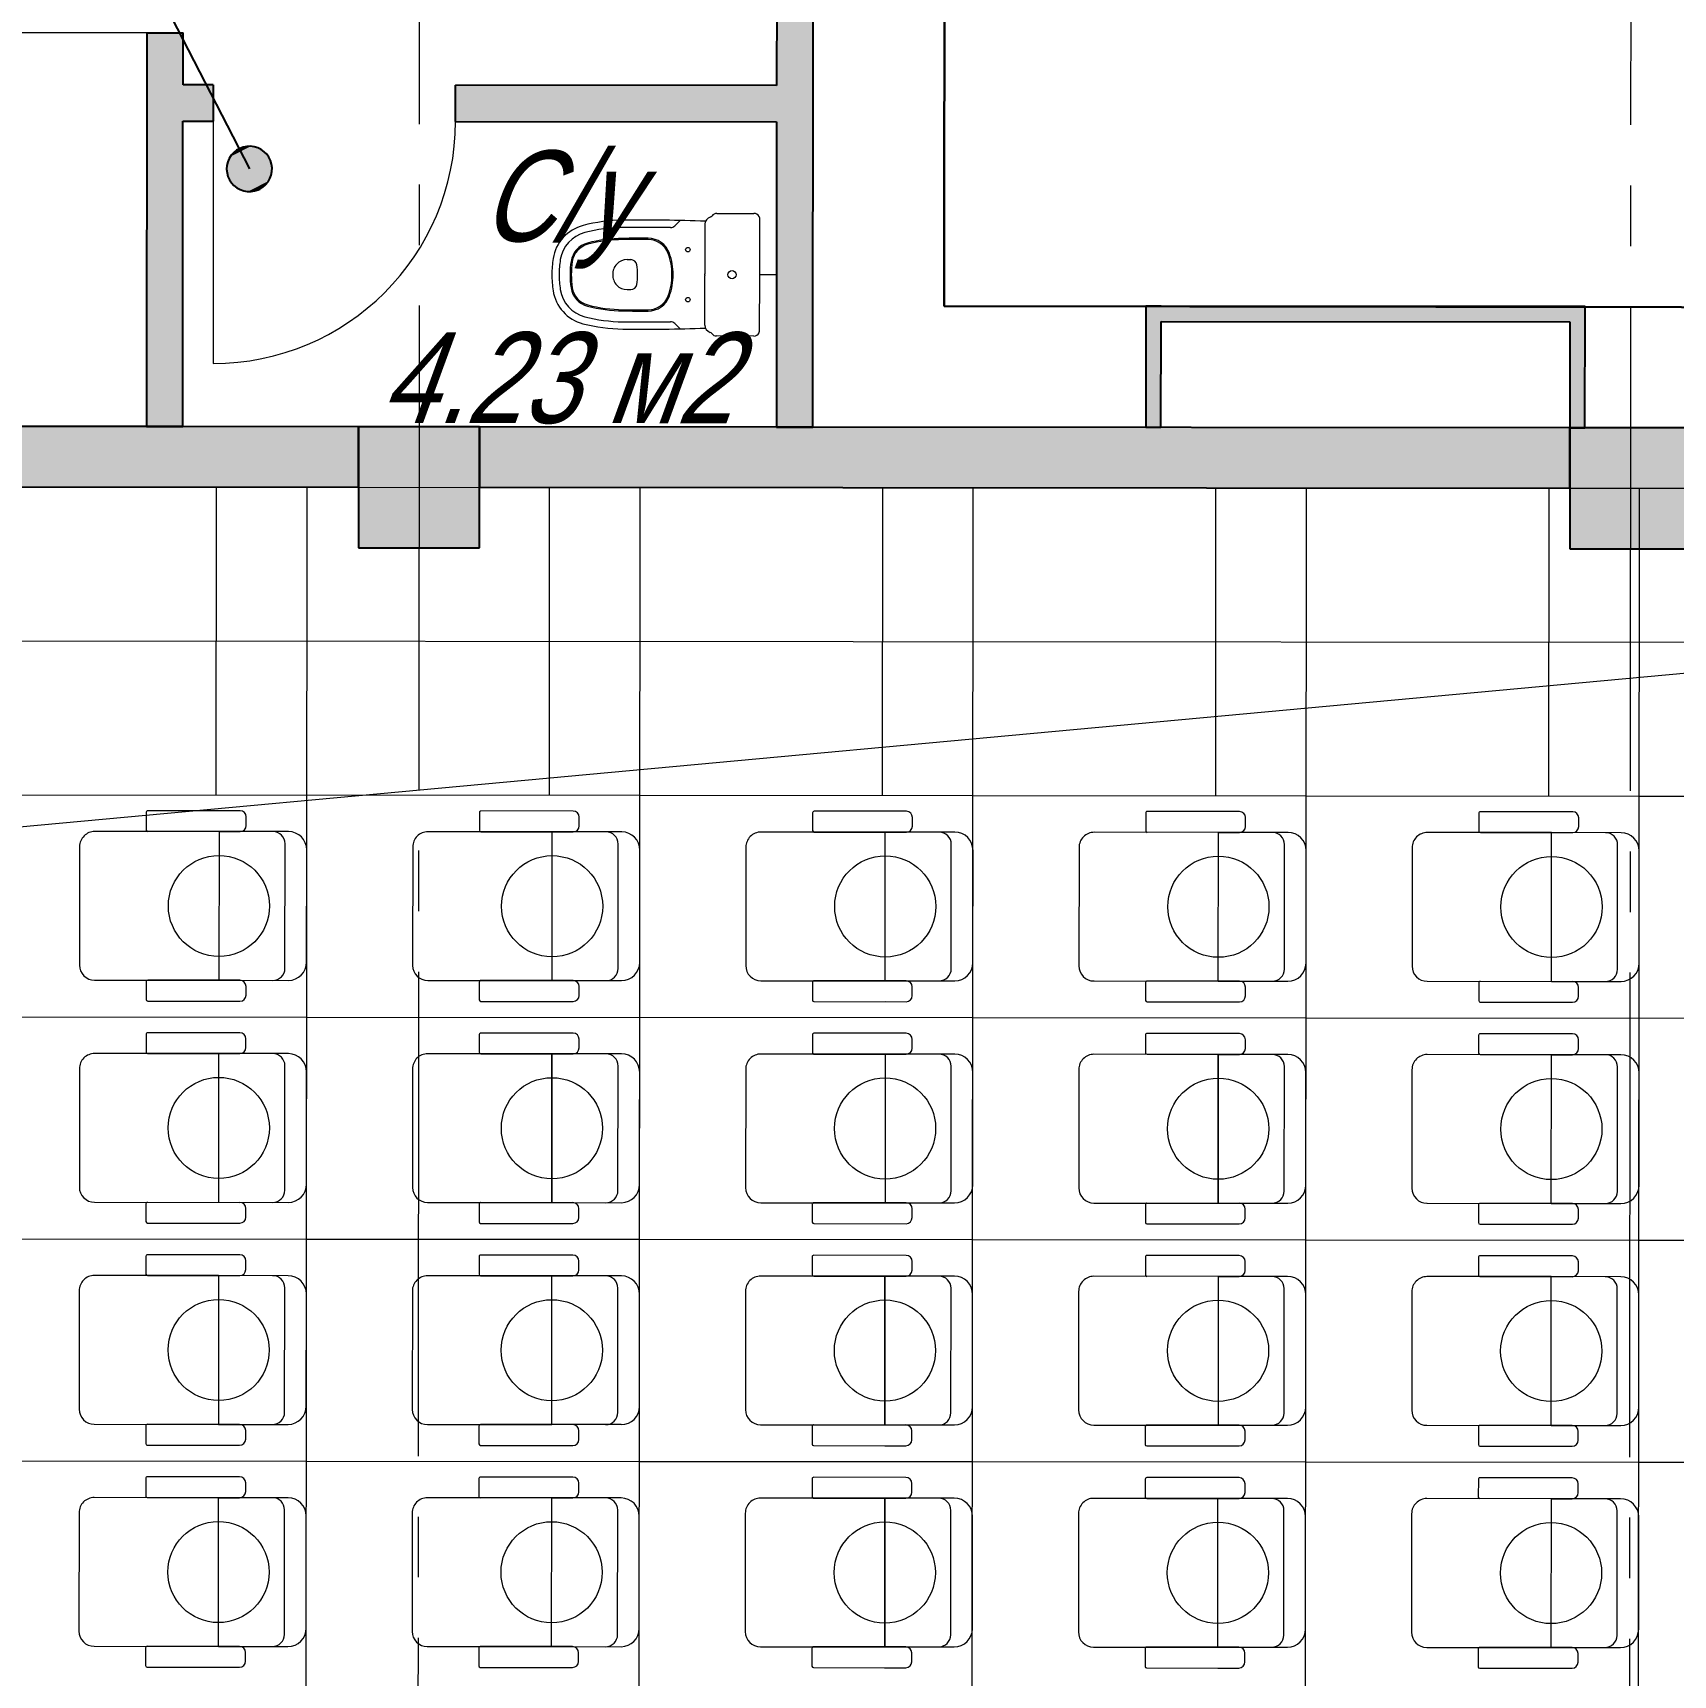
# Model space of a CAD drawing. Header units: millimetres. Extents: x 1949 to 134543, y 1145 to 48705.
# Drawn here: x 112588 to 115296, y 26503 to 29215 of the extents above; entities that cross this region are included whole.
import ezdxf

# ---------------------------------------------------------------- set-up
doc = ezdxf.new("R2010")
doc.units = ezdxf.units.MM
doc.linetypes.add('LTYPE_5', pattern=[1100, 800, -100, 100, -100])
for name, color, linetype, lineweight, true_color in [('STANDARD', 18, 'Continuous', 25, 0x000000), ('Горизонтали--LBL', 52, 'Continuous', 5, 0xb3b300), ('Общий01', 18, 'Continuous', 13, 0x000000), ('Общий03', 18, 'Continuous', 25, 0x000000), ('Стена', 18, 'Continuous', 50, 0x000000)]:
    doc.layers.add(name, color=color, linetype=linetype, lineweight=lineweight, true_color=true_color)
doc.layers.add('АГПТ', color=7, linetype='Continuous')
doc.layers.add('Горизонтали--MAJ', color=56, linetype='Continuous', lineweight=5)
doc.styles.add('ARIALUNICODEMS', font='ARIALUNI.ttf')

msp = doc.modelspace()

# ---------------------------------------------------------------- hatches: boundary and pattern name
at = {"layer": 'STANDARD', "linetype": 'Continuous', "lineweight": 25}
for points in [[(112947.5, 29027.8), (112914.2, 29010.6), (112908.3, 28992.5)], [(112947.5, 29027.8), (112908.3, 28992.5), (112965.7, 29021.9)], [(112965.7, 29021.9), (112908.3, 28992.5), (112912.2, 28973.4)], [(112965.7, 29021.9), (112912.2, 28973.4), (112978.9, 29007.7)], [(112914.2, 29010.6), (112947.5, 29027.8), (112928.5, 29023.9)], [(112978.9, 29007.7), (112912.2, 28973.4), (112925.5, 28959.1)], [(112978.9, 29007.7), (112925.5, 28959.1), (112982.9, 28988.6)], [(112982.9, 28988.6), (112925.5, 28959.1), (112943.7, 28953.3)], [(112982.9, 28988.6), (112943.7, 28953.3), (112977, 28970.4)], [(112977, 28970.4), (112943.7, 28953.3), (112962.7, 28957.2)]]:
    msp.add_hatch(color=252, dxfattribs=at).paths.add_polyline_path(points)
at = {"layer": 'Общий01', "linetype": 'Continuous', "lineweight": 5}
for points in [[(113125.5, 28364.8), (113325.5, 28364.7), (113325.6, 28564.7), (113125.6, 28564.8)], [(115125.5, 28363.2), (115325.5, 28363.1), (115325.6, 28563.1), (115125.6, 28563.2)]]:
    msp.add_hatch(color=252, dxfattribs=at).paths.add_polyline_path(points)
at = {"layer": 'Стена', "linetype": 'Continuous', "lineweight": 5}
h = msp.add_hatch(color=252, dxfattribs=at)
h.paths.add_polyline_path([(113878.9, 32764.2), (113880.7, 35004.2), (113820.7, 35004.3), (113818.9, 32764.3)])
h.paths.add_polyline_path([(113877.2, 30564.2), (113817.2, 30564.3), (113815.6, 28564.3), (113875.6, 28564.2)])
h.paths.add_polyline_path([(113818.6, 32364.3), (113817.6, 31064.3), (113877.6, 31064.2), (113878.6, 32364.2)])
h = msp.add_hatch(color=252, dxfattribs=at)
h.paths.add_polyline_path([(112775.6, 28565.1), (112835.6, 28565), (112836.1, 29215), (112776.1, 29215.1)])
h.paths.add_polyline_path([(112837, 30365), (112777, 30365.1), (112776.4, 29615.1), (112836.4, 29615)])
h = msp.add_hatch(color=252, dxfattribs=at)
h.paths.add_polyline_path([(113286, 29068.9), (113816, 29068.4), (113816.1, 29128.4), (113286.1, 29128.9)])
h.paths.add_polyline_path([(112886, 29069.2), (112886.1, 29129.2), (112836.1, 29129.2), (112836, 29069.2)])
for points in [[(114425.8, 28763.8), (114425.6, 28563.8), (114450.6, 28563.8), (114450.8, 28763.8)], [(115150.8, 28763.2), (114450.8, 28763.8), (114450.8, 28738.8), (115150.8, 28738.2)], [(115150.6, 28563.2), (115150.8, 28738.2), (115125.8, 28738.2), (115125.6, 28563.2)], [(109325.5, 28467.8), (113125.5, 28464.8), (113125.6, 28564.8), (109325.6, 28567.8)], [(113325.6, 28564.7), (113325.5, 28464.7), (115125.5, 28463.2), (115125.6, 28563.2)]]:
    msp.add_hatch(color=252, dxfattribs=at).paths.add_polyline_path(points)

# ---------------------------------------------------------------- linework, layer by layer
at = {"layer": 'STANDARD', "color": 252, "linetype": 'Continuous', "lineweight": 25}
for p, q in [((112472.7, 29910.4), (112945.6, 28990.5)), ((112924.4, 29021.5), (112919.7, 29017.6)), ((112929.7, 29024.5), (112924.4, 29021.5)), ((112928.5, 29023.9), (112928.5, 29023.9)), ((112935.5, 29026.6), (112929.7, 29024.5)), ((112941.5, 29027.8), (112935.5, 29026.6)), ((112947.6, 29028), (112941.5, 29027.8)), ((112953.7, 29027.1), (112947.6, 29028)), ((112959.5, 29025.3), (112953.7, 29027.1)), ((112965, 29022.6), (112959.5, 29025.3)), ((112969.9, 29019), (112965, 29022.6)), ((112908.5, 28996.3), (112908.1, 28990.2)), ((112910, 29002.2), (112908.5, 28996.3)), ((112912.3, 29007.9), (112910, 29002.2)), ((112915.6, 29013), (112912.3, 29007.9)), ((112919.7, 29017.6), (112915.6, 29013)), ((112974.3, 29014.7), (112969.9, 29019)), ((112977.8, 29009.7), (112974.3, 29014.7)), ((112980.5, 29004.2), (112977.8, 29009.7)), ((112978.9, 29007.7), (112978.9, 29007.7)), ((112982.3, 28998.4), (112980.5, 29004.2)), ((112983.1, 28992.3), (112982.3, 28998.4)), ((112908.1, 28990.2), (112908.7, 28984.1)), ((112908.7, 28984.1), (112910.2, 28978.2)), ((112910.2, 28978.2), (112912.7, 28972.6)), ((112912.2, 28973.4), (112912.2, 28973.4)), ((112912.7, 28972.6), (112916, 28967.4)), ((112916, 28967.4), (112920.2, 28962.9)), ((112972.5, 28964.4), (112976.4, 28969.2)), ((112976.4, 28969.2), (112979.5, 28974.5)), ((112979.5, 28974.5), (112981.6, 28980.2)), ((112981.6, 28980.2), (112982.8, 28986.2)), ((112982.8, 28986.2), (112983.1, 28992.3)), ((112920.2, 28962.9), (112925, 28959.2)), ((112925, 28959.2), (112930.4, 28956.3)), ((112930.4, 28956.3), (112936.2, 28954.2)), ((112936.2, 28954.2), (112942.2, 28953.2)), ((112942.2, 28953.2), (112948.3, 28953.1)), ((112948.3, 28953.1), (112954.3, 28954.1)), ((112954.3, 28954.1), (112960.2, 28956)), ((112960.2, 28956), (112962.7, 28957.2)), ((112962.7, 28957.2), (112967.9, 28960.4)), ((112962.7, 28957.2), (112962.7, 28957.2)), ((112967.9, 28960.4), (112972.5, 28964.4))]:
    msp.add_line(p, q, dxfattribs=at)
at = {"layer": 'STANDARD', "color": 252, "linetype": 'Continuous', "lineweight": 5}
msp.add_line((110329.2, 27697.7), (118325.5, 28435.7), dxfattribs=at)
for centre in [(112895.4, 27773.3), (113445.4, 27772.9), (113995.4, 27772.5), (114545.4, 27772), (115095.4, 27771.6), (112895.1, 27406.7), (113445.1, 27406.2), (113995.1, 27405.8), (114545.1, 27405.4), (115095.1, 27404.9), (112894.9, 27040), (113444.9, 27039.6), (113994.9, 27039.1), (114544.9, 27038.7), (115094.9, 27038.3), (112894.6, 26673.3), (113444.6, 26672.9), (113994.6, 26672.5), (114544.6, 26672), (115094.6, 26671.6)]:
    msp.add_circle(centre, 83.5, dxfattribs=at)
at = {"layer": 'АГПТ', "color": 6, "lineweight": 30}
msp.add_lwpolyline([(119704.6, 22916.4), (119704.5, 22803.7), (121392.5, 22802.4), (121397.2, 28753.7), (114092.7, 28764.1), (114100.2, 38234.9), (112634.3, 38234.9), (112634.5, 38465.2)], dxfattribs=at)
at = {"layer": 'Горизонтали--LBL', "color": 252, "linetype": 'Continuous', "lineweight": 5}
for p, q in [((112775.4, 27928.1), (112775.4, 27898.7)), ((112930.3, 27930.5), (112777.9, 27930.6)), ((112940.3, 27906.1), (112940.3, 27920.5)), ((113325.4, 27927.7), (113325.4, 27898.3)), ((113480.3, 27930.1), (113327.9, 27930.2)), ((113490.3, 27905.7), (113490.3, 27920)), ((113875.4, 27927.2), (113875.4, 27897.9)), ((114030.3, 27929.6), (113877.9, 27929.7)), ((114040.3, 27905.2), (114040.3, 27919.6)), ((114425.4, 27926.8), (114425.4, 27897.4)), ((114580.3, 27929.2), (114427.9, 27929.3)), ((114590.3, 27904.8), (114590.3, 27919.2)), ((114975.4, 27926.4), (114975.4, 27897)), ((115130.3, 27928.8), (114977.9, 27928.9)), ((115140.3, 27904.4), (115140.3, 27918.7)), ((112930.3, 27896.1), (112690.3, 27896.3)), ((112895.5, 27896.1), (112895.3, 27650.5)), ((112895.5, 27896.1), (112930.3, 27896.1)), ((113010.3, 27896.1), (112895.5, 27896.1)), ((113445.5, 27895.7), (113240.3, 27895.9)), ((113327.9, 27895.8), (113480.3, 27895.7)), ((113445.3, 27650.1), (113445.5, 27895.7)), ((113445.5, 27895.7), (113480.3, 27895.7)), ((113560.3, 27895.6), (113445.5, 27895.7)), ((113995.5, 27895.3), (113790.3, 27895.4)), ((113877.9, 27895.4), (114030.3, 27895.2)), ((113995.3, 27649.7), (113995.5, 27895.3)), ((113995.5, 27895.3), (114030.3, 27895.2)), ((114110.3, 27895.2), (113995.5, 27895.3)), ((114580.3, 27894.8), (114340.3, 27895)), ((114545.3, 27649.2), (114545.5, 27894.8)), ((114545.5, 27894.8), (114580.3, 27894.8)), ((114660.3, 27894.8), (114545.5, 27894.8)), ((115095.5, 27894.4), (114890.3, 27894.6)), ((114977.9, 27894.5), (115130.3, 27894.4)), ((115095.3, 27648.8), (115095.5, 27894.4)), ((115095.5, 27894.4), (115130.3, 27894.4)), ((115210.3, 27894.3), (115095.5, 27894.4)), ((112665.3, 27871.3), (112665.1, 27675.7)), ((113004.4, 27670.4), (113004.5, 27876.1)), ((113040.1, 27680.4), (113040.3, 27866)), ((113215.3, 27870.9), (113215.1, 27675.3)), ((113554.4, 27670), (113554.5, 27875.6)), ((113590.1, 27680), (113590.3, 27865.6)), ((113765.3, 27870.5), (113765.1, 27674.8)), ((114104.4, 27669.6), (114104.5, 27875.2)), ((114140.1, 27679.5), (114140.3, 27865.2)), ((114315.3, 27870), (114315.1, 27674.4)), ((114654.4, 27669.1), (114654.5, 27874.8)), ((114690.1, 27679.1), (114690.3, 27864.7)), ((114865.3, 27869.6), (114865.1, 27674)), ((115204.4, 27668.7), (115204.5, 27874.3)), ((115240.1, 27678.7), (115240.3, 27864.3)), ((112690.1, 27650.7), (112895.3, 27650.5)), ((112775.2, 27648.1), (112775.2, 27618.7)), ((112930.1, 27650.5), (112777.7, 27650.6)), ((112895.3, 27650.5), (113010.1, 27650.4)), ((112940.1, 27626.1), (112940.1, 27640.5)), ((113240.1, 27650.2), (113445.3, 27650.1)), ((113325.2, 27647.7), (113325.2, 27618.3)), ((113480.1, 27650.1), (113327.7, 27650.2)), ((113445.3, 27650.1), (113560.1, 27650)), ((113490.1, 27625.7), (113490.1, 27640)), ((113790.1, 27649.8), (113995.3, 27649.7)), ((113875.2, 27647.2), (113875.2, 27617.9)), ((114030.1, 27649.6), (113877.7, 27649.7)), ((113995.3, 27649.7), (114110.1, 27649.6)), ((114040.1, 27625.2), (114040.1, 27639.6)), ((114340.1, 27649.4), (114545.3, 27649.2)), ((114425.2, 27646.8), (114425.2, 27617.4)), ((114580.1, 27649.2), (114427.7, 27649.3)), ((114545.3, 27649.2), (114660.1, 27649.1)), ((114590.1, 27624.8), (114590.1, 27639.2)), ((114890.1, 27648.9), (115130.1, 27648.8)), ((114975.2, 27646.4), (114975.2, 27617)), ((115095.3, 27648.8), (115210.1, 27648.7)), ((115140.1, 27624.4), (115140.1, 27638.7)), ((112777.7, 27616.2), (112930.1, 27616.1)), ((112777.7, 27616.2), (112930.1, 27616.1)), ((112895.3, 27616.1), (112930.1, 27616.1)), ((113327.7, 27615.8), (113480.1, 27615.7)), ((113327.7, 27615.8), (113480.1, 27615.7)), ((113445.3, 27615.7), (113480.1, 27615.7)), ((113877.7, 27615.4), (114030.1, 27615.2)), ((113877.7, 27615.4), (114030.1, 27615.2)), ((113995.3, 27615.3), (114030.1, 27615.2)), ((114427.7, 27614.9), (114580.1, 27614.8)), ((114427.7, 27614.9), (114580.1, 27614.8)), ((114545.3, 27614.8), (114580.1, 27614.8)), ((114977.7, 27614.5), (115130.1, 27614.4)), ((114977.7, 27614.5), (115130.1, 27614.4)), ((115095.3, 27614.4), (115130.1, 27614.4)), ((112775.1, 27561.4), (112775.1, 27532.1)), ((112930.1, 27563.8), (112777.6, 27563.9)), ((113325.1, 27561), (113325.1, 27531.6)), ((113480.1, 27563.4), (113327.6, 27563.5)), ((113875.1, 27560.6), (113875.1, 27531.2)), ((114030.1, 27563), (113877.6, 27563.1)), ((114425.1, 27560.1), (114425.1, 27530.8)), ((114580.1, 27562.5), (114427.6, 27562.6)), ((114975.1, 27559.7), (114975.1, 27530.3)), ((115130.1, 27562.1), (114977.6, 27562.2)), ((112895.2, 27529.5), (112690, 27529.6)), ((112777.6, 27529.6), (112930, 27529.5)), ((112895, 27283.9), (112895.2, 27529.5)), ((112895.2, 27529.5), (112930, 27529.5)), ((113010, 27529.4), (112895.2, 27529.5)), ((112940, 27539.4), (112940, 27553.8)), ((113490, 27539), (113490, 27553.4)), ((114040, 27538.6), (114040, 27552.9)), ((114590, 27538.1), (114590, 27552.5)), ((115140, 27537.7), (115140, 27552.1)), ((112665, 27504.7), (112664.9, 27309)), ((113004.1, 27303.8), (113004.3, 27509.4)), ((113215, 27504.2), (113214.9, 27308.6)), ((113445.2, 27529), (113240, 27529.2)), ((113327.6, 27529.1), (113480, 27529)), ((113445, 27283.4), (113445.2, 27529)), ((113445.2, 27529), (113445, 27283.4)), ((113445.2, 27529), (113480, 27529)), ((113560, 27529), (113445.2, 27529)), ((113554.1, 27303.3), (113554.3, 27509)), ((113765, 27503.8), (113764.9, 27308.2)), ((113995.2, 27528.6), (113790, 27528.8)), ((113877.6, 27528.7), (114030, 27528.6)), ((113995.2, 27528.6), (113995, 27283)), ((113995.2, 27528.6), (114030, 27528.6)), ((114110, 27528.5), (113995.2, 27528.6)), ((114104.1, 27302.9), (114104.3, 27508.5)), ((114315, 27503.4), (114314.9, 27307.7)), ((114545.2, 27528.2), (114340, 27528.3)), ((114427.6, 27528.3), (114580, 27528.1)), ((114545, 27282.5), (114545.2, 27528.2)), ((114545.2, 27528.2), (114545, 27282.5)), ((114545.2, 27528.2), (114580, 27528.1)), ((114660, 27528.1), (114545.2, 27528.2)), ((114654.1, 27302.5), (114654.3, 27508.1)), ((114865, 27502.9), (114864.9, 27307.3)), ((115095.2, 27527.7), (114890, 27527.9)), ((114977.6, 27527.8), (115130, 27527.7)), ((115095, 27282.1), (115095.2, 27527.7)), ((115095.2, 27527.7), (115130, 27527.7)), ((115210, 27527.6), (115095.2, 27527.7)), ((115204.1, 27302), (115204.3, 27507.7)), ((113039.9, 27313.7), (113040, 27499.4)), ((113589.9, 27313.3), (113590, 27498.9)), ((114139.9, 27312.9), (114140, 27498.5)), ((114689.9, 27312.4), (114690, 27498.1)), ((115239.9, 27312), (115240, 27497.6)), ((112689.8, 27284), (112929.8, 27283.8)), ((112774.9, 27281.4), (112774.9, 27252.1)), ((112895, 27283.9), (113009.8, 27283.8)), ((112939.8, 27259.4), (112939.8, 27273.8)), ((113239.8, 27283.6), (113479.8, 27283.4)), ((113324.9, 27281), (113324.9, 27251.6)), ((113445, 27283.4), (113559.8, 27283.3)), ((113489.8, 27259), (113489.8, 27273.4)), ((113789.8, 27283.1), (113995, 27283)), ((113874.9, 27280.6), (113874.9, 27251.2)), ((114029.8, 27283), (113877.4, 27283.1)), ((113995, 27283), (114109.8, 27282.9)), ((114039.8, 27258.6), (114039.8, 27272.9)), ((114339.8, 27282.7), (114579.8, 27282.5)), ((114424.9, 27280.1), (114424.9, 27250.8)), ((114545, 27282.5), (114659.8, 27282.5)), ((114589.8, 27258.1), (114589.8, 27272.5)), ((114889.8, 27282.3), (115095, 27282.1)), ((114974.9, 27279.7), (114974.9, 27250.3)), ((115129.8, 27282.1), (114977.4, 27282.2)), ((115095, 27282.1), (115209.8, 27282)), ((115139.8, 27257.7), (115139.8, 27272.1)), ((112777.4, 27249.6), (112929.8, 27249.5)), ((112777.4, 27249.6), (112929.8, 27249.5)), ((112895, 27249.5), (112929.8, 27249.5)), ((113327.4, 27249.1), (113479.8, 27249)), ((113327.4, 27249.1), (113479.8, 27249)), ((113445, 27249), (113479.8, 27249)), ((113877.4, 27248.7), (114029.8, 27248.6)), ((113877.4, 27248.7), (114029.8, 27248.6)), ((114427.4, 27248.3), (114579.8, 27248.1)), ((114427.4, 27248.3), (114579.8, 27248.1)), ((114545, 27248.2), (114579.8, 27248.1)), ((114977.4, 27247.8), (115129.8, 27247.7)), ((114977.4, 27247.8), (115129.8, 27247.7)), ((115095, 27247.7), (115129.8, 27247.7)), ((112774.8, 27194.8), (112774.8, 27165.4)), ((112929.8, 27197.2), (112777.4, 27197.3)), ((112939.7, 27172.8), (112939.8, 27187.2)), ((113324.8, 27194.3), (113324.8, 27165)), ((113479.8, 27196.7), (113327.4, 27196.8)), ((113489.7, 27172.3), (113489.8, 27186.7)), ((113874.8, 27193.9), (113874.8, 27164.5)), ((114029.8, 27196.3), (113877.3, 27196.4)), ((114039.7, 27171.9), (114039.8, 27186.3)), ((114424.8, 27193.5), (114424.8, 27164.1)), ((114579.8, 27195.9), (114427.3, 27196)), ((114589.7, 27171.5), (114589.8, 27185.8)), ((114974.8, 27193), (114974.8, 27163.7)), ((115129.8, 27195.4), (114977.3, 27195.5)), ((115139.7, 27171), (115139.8, 27185.4)), ((112894.9, 27162.8), (112689.7, 27163)), ((112777.3, 27162.9), (112929.7, 27162.8)), ((112894.9, 27162.8), (112894.8, 26917.2)), ((112894.9, 27162.8), (112929.7, 27162.8)), ((113009.7, 27162.7), (112894.9, 27162.8)), ((113444.9, 27162.4), (113239.7, 27162.5)), ((113327.3, 27162.5), (113479.7, 27162.3)), ((113444.8, 26916.8), (113444.9, 27162.4)), ((113444.9, 27162.4), (113479.7, 27162.3)), ((113559.7, 27162.3), (113444.9, 27162.4)), ((113994.9, 27161.9), (113789.7, 27162.1)), ((113877.3, 27162), (114029.7, 27161.9)), ((113994.8, 26916.3), (113994.9, 27161.9)), ((113994.9, 27161.9), (113994.8, 26916.3)), ((113994.9, 27161.9), (114029.7, 27161.9)), ((114109.7, 27161.9), (113994.9, 27161.9)), ((114579.7, 27161.5), (114339.7, 27161.7)), ((114544.9, 27161.5), (114544.8, 26915.9)), ((114544.9, 27161.5), (114579.7, 27161.5)), ((114659.7, 27161.4), (114544.9, 27161.5)), ((115094.9, 27161.1), (114889.7, 27161.2)), ((114977.3, 27161.2), (115129.7, 27161)), ((115094.8, 26915.4), (115094.9, 27161.1)), ((115094.9, 27161.1), (115129.7, 27161)), ((115209.7, 27161), (115094.9, 27161.1)), ((112664.7, 27138), (112664.6, 26942.4)), ((113003.8, 26937.1), (113004, 27142.7)), ((113039.6, 26947.1), (113039.7, 27132.7)), ((113214.7, 27137.6), (113214.6, 26941.9)), ((113553.8, 26936.7), (113554, 27142.3)), ((113589.6, 26946.6), (113589.7, 27132.3)), ((113764.7, 27137.1), (113764.6, 26941.5)), ((114103.8, 26936.2), (114104, 27141.9)), ((114139.6, 26946.2), (114139.7, 27131.8)), ((114314.7, 27136.7), (114314.6, 26941.1)), ((114653.8, 26935.8), (114654, 27141.4)), ((114689.6, 26945.8), (114689.7, 27131.4)), ((114864.7, 27136.3), (114864.6, 26940.6)), ((115203.8, 26935.4), (115204, 27141)), ((115239.6, 26945.3), (115239.7, 27131)), ((112689.5, 26917.3), (112894.8, 26917.2)), ((112774.6, 26914.8), (112774.6, 26885.4)), ((112929.5, 26917.2), (112777.1, 26917.3)), ((112894.8, 26917.2), (113009.5, 26917.1)), ((112939.5, 26892.8), (112939.5, 26907.2)), ((113239.5, 26916.9), (113444.8, 26916.8)), ((113324.6, 26914.3), (113324.6, 26885)), ((113559.5, 26916.7), (113327.1, 26916.8)), ((113489.5, 26892.3), (113489.5, 26906.7)), ((113789.5, 26916.5), (114029.5, 26916.3)), ((113874.6, 26913.9), (113874.6, 26884.5)), ((113994.8, 26916.3), (114109.5, 26916.2)), ((114039.5, 26891.9), (114039.5, 26906.3)), ((114339.5, 26916), (114544.8, 26915.9)), ((114424.6, 26913.5), (114424.6, 26884.1)), ((114579.5, 26915.9), (114427.1, 26916)), ((114544.8, 26915.9), (114659.5, 26915.8)), ((114589.5, 26891.5), (114589.5, 26905.8)), ((114889.5, 26915.6), (115094.8, 26915.4)), ((114974.6, 26913), (114974.6, 26883.7)), ((115129.5, 26915.4), (114977.1, 26915.5)), ((115094.8, 26915.4), (115209.5, 26915.4)), ((112777.1, 26882.9), (112929.5, 26882.8)), ((112777.1, 26882.9), (112929.5, 26882.8)), ((112894.7, 26882.8), (112929.5, 26882.8)), ((113327.1, 26882.5), (113479.5, 26882.3)), ((113327.1, 26882.5), (113479.5, 26882.3)), ((113444.7, 26882.4), (113479.5, 26882.3)), ((113877.1, 26882), (114029.5, 26881.9)), ((113994.7, 26881.9), (114029.5, 26881.9)), ((114427.1, 26881.6), (114579.5, 26881.5)), ((114427.1, 26881.6), (114579.5, 26881.5)), ((114544.7, 26881.5), (114579.5, 26881.5)), ((114977.1, 26881.2), (115129.5, 26881)), ((114977.1, 26881.2), (115129.5, 26881)), ((115094.7, 26881.1), (115129.5, 26881)), ((115139.5, 26891), (115139.5, 26905.4)), ((112774.6, 26828.1), (112774.5, 26798.7)), ((112929.5, 26830.5), (112777.1, 26830.6)), ((113324.6, 26827.7), (113324.5, 26798.3)), ((113479.5, 26830.1), (113327.1, 26830.2)), ((113874.6, 26827.2), (113874.5, 26797.9)), ((114029.5, 26829.6), (113877.1, 26829.7)), ((114424.6, 26826.8), (114424.5, 26797.4)), ((114579.5, 26829.2), (114427.1, 26829.3)), ((114974.6, 26826.4), (114974.5, 26797)), ((115129.5, 26828.8), (114977.1, 26828.9)), ((112939.5, 26806.1), (112939.5, 26820.5)), ((113489.5, 26805.7), (113489.5, 26820)), ((114039.5, 26805.2), (114039.5, 26819.6)), ((114589.5, 26804.8), (114589.5, 26819.2)), ((115139.5, 26804.4), (115139.5, 26818.7)), ((112664.4, 26771.3), (112664.3, 26575.7)), ((112894.7, 26796.1), (112689.5, 26796.3)), ((112777, 26796.2), (112929.4, 26796.1)), ((112894.5, 26550.5), (112894.7, 26796.1)), ((112894.7, 26796.1), (112929.4, 26796.1)), ((113009.4, 26796.1), (112894.7, 26796.1)), ((113003.5, 26570.4), (113003.7, 26776.1)), ((113214.4, 26770.9), (113214.3, 26575.3)), ((113479.4, 26795.7), (113239.4, 26795.9)), ((113444.5, 26550.1), (113444.7, 26795.7)), ((113444.7, 26795.7), (113479.4, 26795.7)), ((113559.4, 26795.6), (113444.7, 26795.7)), ((113553.5, 26570), (113553.7, 26775.6)), ((113764.4, 26770.5), (113764.3, 26574.8)), ((113994.7, 26795.3), (113789.4, 26795.4)), ((113877, 26795.4), (114029.4, 26795.2)), ((113994.5, 26549.7), (113994.7, 26795.3)), ((113994.7, 26795.3), (113994.5, 26549.7)), ((113994.7, 26795.3), (114029.4, 26795.2)), ((114109.4, 26795.2), (113994.7, 26795.3)), ((114103.5, 26569.6), (114103.7, 26775.2)), ((114314.4, 26770), (114314.3, 26574.4)), ((114544.7, 26794.8), (114339.4, 26795)), ((114427, 26794.9), (114579.4, 26794.8)), ((114544.5, 26549.2), (114544.7, 26794.8)), ((114544.7, 26794.8), (114579.4, 26794.8)), ((114659.4, 26794.8), (114544.7, 26794.8)), ((114653.5, 26569.1), (114653.7, 26774.8)), ((115129.4, 26794.4), (114889.4, 26794.6)), ((115094.7, 26794.4), (115094.5, 26548.8)), ((115094.7, 26794.4), (115129.4, 26794.4)), ((115209.4, 26794.3), (115094.7, 26794.4)), ((115203.5, 26568.7), (115203.7, 26774.3)), ((113039.3, 26580.4), (113039.4, 26766)), ((113589.3, 26580), (113589.4, 26765.6)), ((114139.3, 26579.5), (114139.4, 26765.2)), ((114689.3, 26579.1), (114689.4, 26764.7)), ((114864.4, 26769.6), (114864.3, 26574)), ((115239.3, 26578.7), (115239.4, 26764.3)), ((112689.3, 26550.7), (112894.5, 26550.5)), ((112774.3, 26548.1), (112774.3, 26518.7)), ((112929.3, 26550.5), (112776.8, 26550.6)), ((112894.5, 26550.5), (113009.3, 26550.4)), ((112939.2, 26526.1), (112939.2, 26540.5)), ((113239.3, 26550.2), (113444.5, 26550.1)), ((113324.3, 26547.7), (113324.3, 26518.3)), ((113479.3, 26550.1), (113326.8, 26550.2)), ((113444.5, 26550.1), (113559.3, 26550)), ((113489.2, 26525.7), (113489.2, 26540.1)), ((113789.3, 26549.8), (113994.5, 26549.7)), ((113874.3, 26547.2), (113874.3, 26517.9)), ((114029.3, 26549.6), (113876.8, 26549.7)), ((113994.5, 26549.7), (114109.3, 26549.6)), ((114039.2, 26525.2), (114039.2, 26539.6)), ((114339.3, 26549.4), (114544.5, 26549.2)), ((114424.3, 26546.8), (114424.3, 26517.4)), ((114579.3, 26549.2), (114426.8, 26549.3)), ((114544.5, 26549.2), (114659.3, 26549.1)), ((114589.2, 26524.8), (114589.2, 26539.2)), ((114889.3, 26548.9), (115094.5, 26548.8)), ((114974.3, 26546.4), (114974.3, 26517)), ((115129.3, 26548.8), (114976.8, 26548.9)), ((115094.5, 26548.8), (115209.3, 26548.7)), ((115139.2, 26524.4), (115139.2, 26538.7)), ((112776.8, 26516.2), (112929.2, 26516.1)), ((112776.8, 26516.2), (112929.2, 26516.1)), ((112894.4, 26516.1), (112929.2, 26516.1)), ((113326.8, 26515.8), (113479.2, 26515.7)), ((113326.8, 26515.8), (113479.2, 26515.7)), ((113444.4, 26515.7), (113479.2, 26515.7)), ((113876.8, 26515.4), (114029.2, 26515.2)), ((113876.8, 26515.4), (114029.2, 26515.2)), ((113994.4, 26515.3), (114029.2, 26515.2)), ((114426.8, 26514.9), (114579.2, 26514.8)), ((114426.8, 26514.9), (114579.2, 26514.8)), ((114544.4, 26514.8), (114579.2, 26514.8)), ((114976.8, 26514.5), (115129.2, 26514.4)), ((114976.8, 26514.5), (115129.2, 26514.4)), ((115094.4, 26514.4), (115129.2, 26514.4))]:
    msp.add_line(p, q, dxfattribs=at)
for centre, radius, start, end in [((112777.9, 27928.1), 2.5, 89.9547, 179.9547), ((112930.3, 27920.5), 10, 359.9547, 89.9547), ((113327.9, 27927.7), 2.5, 89.9547, 179.9547), ((113480.3, 27920.1), 10, 359.9547, 89.9547), ((113877.9, 27927.2), 2.5, 89.9547, 179.9547), ((114030.3, 27919.6), 10, 359.9547, 89.9547), ((114427.9, 27926.8), 2.5, 89.9547, 179.9547), ((114580.3, 27919.2), 10, 359.9547, 89.9547), ((114977.9, 27926.4), 2.5, 89.9547, 179.9547), ((115130.3, 27918.8), 10, 359.9547, 89.9547), ((112690.3, 27871.3), 25, 89.9547, 179.9547), ((112777.9, 27898.7), 2.5, 179.9547, 269.9547), ((112930.3, 27906.1), 10, 269.9547, 359.9547), ((112984.5, 27876.1), 20, 359.9547, 89.9547), ((113010.3, 27866.1), 30, 359.9547, 89.9547), ((113240.3, 27870.9), 25, 89.9547, 179.9547), ((113327.9, 27898.3), 2.5, 179.9547, 269.9547), ((113480.3, 27905.7), 10, 269.9547, 359.9547), ((113534.5, 27875.6), 20, 359.9547, 89.9547), ((113560.3, 27865.6), 30, 359.9547, 89.9547), ((113790.3, 27870.4), 25, 89.9547, 179.9547), ((113877.9, 27897.9), 2.5, 179.9547, 269.9547), ((114030.3, 27905.2), 10, 269.9547, 359.9547), ((114084.5, 27875.2), 20, 359.9547, 89.9547), ((114110.3, 27865.2), 30, 359.9547, 89.9547), ((114340.3, 27870), 25, 89.9547, 179.9547), ((114427.9, 27897.4), 2.5, 179.9547, 269.9547), ((114580.3, 27904.8), 10, 269.9547, 359.9547), ((114634.5, 27874.8), 20, 359.9547, 89.9547), ((114660.3, 27864.8), 30, 359.9547, 89.9547), ((114890.3, 27869.6), 25, 89.9547, 179.9547), ((114977.9, 27897), 2.5, 179.9547, 269.9547), ((115130.3, 27904.4), 10, 269.9547, 359.9547), ((115184.5, 27874.3), 20, 359.9547, 89.9547), ((115210.3, 27864.3), 30, 359.9547, 89.9547), ((112690.1, 27675.7), 25, 179.9547, 269.9547), ((112984.4, 27670.4), 20, 269.9547, 359.9547), ((113010.1, 27680.4), 30, 269.9547, 359.9547), ((113240.1, 27675.2), 25, 179.9547, 269.9547), ((113534.4, 27670), 20, 269.9547, 359.9547), ((113560.1, 27680), 30, 269.9547, 359.9547), ((113790.1, 27674.8), 25, 179.9547, 269.9547), ((114084.4, 27669.6), 20, 269.9547, 359.9547), ((114110.1, 27679.6), 30, 269.9547, 359.9547), ((114340.1, 27674.4), 25, 179.9547, 269.9547), ((114634.4, 27669.1), 20, 269.9547, 359.9547), ((114660.1, 27679.1), 30, 269.9547, 359.9547), ((114890.1, 27673.9), 25, 179.9547, 269.9547), ((115184.4, 27668.7), 20, 269.9547, 359.9547), ((115210.1, 27678.7), 30, 269.9547, 359.9547), ((112777.7, 27648.1), 2.5, 89.9547, 179.9547), ((112930.1, 27640.5), 10, 359.9547, 89.9547), ((113327.7, 27647.7), 2.5, 89.9547, 179.9547), ((113480.1, 27640.1), 10, 359.9547, 89.9547), ((113877.7, 27647.2), 2.5, 89.9547, 179.9547), ((114030.1, 27639.6), 10, 359.9547, 89.9547), ((114427.7, 27646.8), 2.5, 89.9547, 179.9547), ((114580.1, 27639.2), 10, 359.9547, 89.9547), ((114977.7, 27646.4), 2.5, 89.9547, 179.9547), ((115130.1, 27638.8), 10, 359.9547, 89.9547), ((112777.7, 27618.7), 2.5, 179.9547, 269.9547), ((112930.1, 27626.1), 10, 269.9547, 359.9547), ((113327.7, 27618.3), 2.5, 179.9547, 269.9547), ((113480.1, 27625.7), 10, 269.9547, 359.9547), ((113877.7, 27617.9), 2.5, 179.9547, 269.9547), ((114030.1, 27625.2), 10, 269.9547, 359.9547), ((114427.7, 27617.4), 2.5, 179.9547, 269.9547), ((114580.1, 27624.8), 10, 269.9547, 359.9547), ((114977.7, 27617), 2.5, 179.9547, 269.9547), ((115130.1, 27624.4), 10, 269.9547, 359.9547), ((112777.6, 27561.4), 2.5, 89.9547, 179.9547), ((112930, 27553.8), 10, 359.9547, 89.9547), ((113327.6, 27561), 2.5, 89.9547, 179.9547), ((113480, 27553.4), 10, 359.9547, 89.9547), ((113877.6, 27560.6), 2.5, 89.9547, 179.9547), ((114030, 27553), 10, 359.9547, 89.9547), ((114427.6, 27560.1), 2.5, 89.9547, 179.9547), ((114580, 27552.5), 10, 359.9547, 89.9547), ((114977.6, 27559.7), 2.5, 89.9547, 179.9547), ((115130, 27552.1), 10, 359.9547, 89.9547), ((112690, 27504.6), 25, 89.9547, 179.9547), ((112777.6, 27532.1), 2.5, 179.9547, 269.9547), ((112930, 27539.5), 10, 269.9547, 359.9547), ((112984.3, 27509.4), 20, 359.9547, 89.9547), ((113010, 27499.4), 30, 359.9547, 89.9547), ((113327.6, 27531.6), 2.5, 179.9547, 269.9547), ((113480, 27539), 10, 269.9547, 359.9547), ((113877.6, 27531.2), 2.5, 179.9547, 269.9547), ((114030, 27538.6), 10, 269.9547, 359.9547), ((114427.6, 27530.8), 2.5, 179.9547, 269.9547), ((114580, 27538.1), 10, 269.9547, 359.9547), ((114977.6, 27530.3), 2.5, 179.9547, 269.9547), ((115130, 27537.7), 10, 269.9547, 359.9547), ((113240, 27504.2), 25, 89.9547, 179.9547), ((113534.3, 27509), 20, 359.9547, 89.9547), ((113560, 27499), 30, 359.9547, 89.9547), ((113790, 27503.8), 25, 89.9547, 179.9547), ((114084.3, 27508.5), 20, 359.9547, 89.9547), ((114110, 27498.5), 30, 359.9547, 89.9547), ((114340, 27503.3), 25, 89.9547, 179.9547), ((114634.3, 27508.1), 20, 359.9547, 89.9547), ((114660, 27498.1), 30, 359.9547, 89.9547), ((114890, 27502.9), 25, 89.9547, 179.9547), ((115184.3, 27507.7), 20, 359.9547, 89.9547), ((115210, 27497.6), 30, 359.9547, 89.9547), ((113009.9, 27313.8), 30, 269.9547, 359.9547), ((113559.9, 27313.3), 30, 269.9547, 359.9547), ((114109.9, 27312.9), 30, 269.9547, 359.9547), ((114659.9, 27312.5), 30, 269.9547, 359.9547), ((112689.9, 27309), 25, 179.9547, 269.9547), ((112984.1, 27303.8), 20, 269.9547, 359.9547), ((113239.9, 27308.6), 25, 179.9547, 269.9547), ((113534.1, 27303.3), 20, 269.9547, 359.9547), ((113789.9, 27308.1), 25, 179.9547, 269.9547), ((114084.1, 27302.9), 20, 269.9547, 359.9547), ((114339.9, 27307.7), 25, 179.9547, 269.9547), ((114634.1, 27302.5), 20, 269.9547, 359.9547), ((114889.9, 27307.3), 25, 179.9547, 269.9547), ((115184.1, 27302), 20, 269.9547, 359.9547), ((115209.9, 27312), 30, 269.9547, 359.9547), ((112777.4, 27281.4), 2.5, 89.9547, 179.9547), ((112929.8, 27273.8), 10, 359.9547, 89.9547), ((112929.8, 27259.5), 10, 269.9547, 359.9547), ((113327.4, 27281), 2.5, 89.9547, 179.9547), ((113479.8, 27273.4), 10, 359.9547, 89.9547), ((113479.8, 27259), 10, 269.9547, 359.9547), ((113877.4, 27280.6), 2.5, 89.9547, 179.9547), ((114029.8, 27273), 10, 359.9547, 89.9547), ((114029.8, 27258.6), 10, 269.9547, 359.9547), ((114427.4, 27280.1), 2.5, 89.9547, 179.9547), ((114579.8, 27272.5), 10, 359.9547, 89.9547), ((114579.8, 27258.1), 10, 269.9547, 359.9547), ((114977.4, 27279.7), 2.5, 89.9547, 179.9547), ((115129.8, 27272.1), 10, 359.9547, 89.9547), ((112777.4, 27252.1), 2.5, 179.9547, 269.9547), ((113327.4, 27251.6), 2.5, 179.9547, 269.9547), ((113877.4, 27251.2), 2.5, 179.9547, 269.9547), ((114427.4, 27250.8), 2.5, 179.9547, 269.9547), ((114977.4, 27250.3), 2.5, 179.9547, 269.9547), ((115129.8, 27257.7), 10, 269.9547, 359.9547), ((112777.3, 27194.8), 2.5, 89.9547, 179.9547), ((112929.8, 27187.2), 10, 359.9547, 89.9547), ((113327.3, 27194.3), 2.5, 89.9547, 179.9547), ((113479.8, 27186.7), 10, 359.9547, 89.9547), ((113877.3, 27193.9), 2.5, 89.9547, 179.9547), ((114029.8, 27186.3), 10, 359.9547, 89.9547), ((114427.3, 27193.5), 2.5, 89.9547, 179.9547), ((114579.8, 27185.9), 10, 359.9547, 89.9547), ((114977.3, 27193), 2.5, 89.9547, 179.9547), ((115129.8, 27185.4), 10, 359.9547, 89.9547), ((112689.7, 27138), 25, 89.9547, 179.9547), ((112777.3, 27165.4), 2.5, 179.9547, 269.9547), ((112929.7, 27172.8), 10, 269.9547, 359.9547), ((112984, 27142.7), 20, 359.9547, 89.9547), ((113009.7, 27132.7), 30, 359.9547, 89.9547), ((113239.7, 27137.5), 25, 89.9547, 179.9547), ((113327.3, 27165), 2.5, 179.9547, 269.9547), ((113479.7, 27172.3), 10, 269.9547, 359.9547), ((113534, 27142.3), 20, 359.9547, 89.9547), ((113559.7, 27132.3), 30, 359.9547, 89.9547), ((113789.7, 27137.1), 25, 89.9547, 179.9547), ((113877.3, 27164.5), 2.5, 179.9547, 269.9547), ((114029.7, 27171.9), 10, 269.9547, 359.9547), ((114084, 27141.9), 20, 359.9547, 89.9547), ((114109.7, 27131.9), 30, 359.9547, 89.9547), ((114339.7, 27136.7), 25, 89.9547, 179.9547), ((114427.3, 27164.1), 2.5, 179.9547, 269.9547), ((114579.7, 27171.5), 10, 269.9547, 359.9547), ((114634, 27141.4), 20, 359.9547, 89.9547), ((114659.7, 27131.4), 30, 359.9547, 89.9547), ((114889.7, 27136.2), 25, 89.9547, 179.9547), ((114977.3, 27163.7), 2.5, 179.9547, 269.9547), ((115129.7, 27171), 10, 269.9547, 359.9547), ((115184, 27141), 20, 359.9547, 89.9547), ((115209.7, 27131), 30, 359.9547, 89.9547), ((112689.6, 26942.3), 25, 179.9547, 269.9547), ((112983.8, 26937.1), 20, 269.9547, 359.9547), ((113009.6, 26947.1), 30, 269.9547, 359.9547), ((113239.6, 26941.9), 25, 179.9547, 269.9547), ((113533.8, 26936.7), 20, 269.9547, 359.9547), ((113559.6, 26946.7), 30, 269.9547, 359.9547), ((113789.6, 26941.5), 25, 179.9547, 269.9547), ((114083.8, 26936.2), 20, 269.9547, 359.9547), ((114109.6, 26946.2), 30, 269.9547, 359.9547), ((114339.6, 26941), 25, 179.9547, 269.9547), ((114633.8, 26935.8), 20, 269.9547, 359.9547), ((114659.6, 26945.8), 30, 269.9547, 359.9547), ((114889.6, 26940.6), 25, 179.9547, 269.9547), ((115183.8, 26935.4), 20, 269.9547, 359.9547), ((115209.6, 26945.4), 30, 269.9547, 359.9547), ((112777.1, 26914.8), 2.5, 89.9547, 179.9547), ((112929.5, 26907.2), 10, 359.9547, 89.9547), ((113327.1, 26914.3), 2.5, 89.9547, 179.9547), ((113479.5, 26906.7), 10, 359.9547, 89.9547), ((113877.1, 26913.9), 2.5, 89.9547, 179.9547), ((114029.5, 26906.3), 10, 359.9547, 89.9547), ((114427.1, 26913.5), 2.5, 89.9547, 179.9547), ((114579.5, 26905.9), 10, 359.9547, 89.9547), ((114977.1, 26913), 2.5, 89.9547, 179.9547), ((115129.5, 26905.4), 10, 359.9547, 89.9547), ((112777.1, 26885.4), 2.5, 179.9547, 269.9547), ((112929.5, 26892.8), 10, 269.9547, 359.9547), ((113327.1, 26885), 2.5, 179.9547, 269.9547), ((113479.5, 26892.3), 10, 269.9547, 359.9547), ((113877.1, 26884.5), 2.5, 179.9547, 269.9547), ((114029.5, 26891.9), 10, 269.9547, 359.9547), ((114427.1, 26884.1), 2.5, 179.9547, 269.9547), ((114579.5, 26891.5), 10, 269.9547, 359.9547), ((114977.1, 26883.7), 2.5, 179.9547, 269.9547), ((115129.5, 26891), 10, 269.9547, 359.9547), ((112777.1, 26828.1), 2.5, 89.9547, 179.9547), ((112929.5, 26820.5), 10, 359.9547, 89.9547), ((113327.1, 26827.7), 2.5, 89.9547, 179.9547), ((113479.5, 26820.1), 10, 359.9547, 89.9547), ((113877.1, 26827.2), 2.5, 89.9547, 179.9547), ((114029.5, 26819.6), 10, 359.9547, 89.9547), ((114427.1, 26826.8), 2.5, 89.9547, 179.9547), ((114579.5, 26819.2), 10, 359.9547, 89.9547), ((114977.1, 26826.4), 2.5, 89.9547, 179.9547), ((115129.5, 26818.8), 10, 359.9547, 89.9547), ((112777, 26798.7), 2.5, 179.9547, 269.9547), ((112929.5, 26806.1), 10, 269.9547, 359.9547), ((113327, 26798.3), 2.5, 179.9547, 269.9547), ((113479.5, 26805.7), 10, 269.9547, 359.9547), ((113877, 26797.9), 2.5, 179.9547, 269.9547), ((114029.5, 26805.2), 10, 269.9547, 359.9547), ((114427, 26797.4), 2.5, 179.9547, 269.9547), ((114579.5, 26804.8), 10, 269.9547, 359.9547), ((115129.5, 26804.4), 10, 269.9547, 359.9547), ((112689.4, 26771.3), 25, 89.9547, 179.9547), ((112983.7, 26776.1), 20, 359.9547, 89.9547), ((113009.4, 26766.1), 30, 359.9547, 89.9547), ((113239.4, 26770.9), 25, 89.9547, 179.9547), ((113533.7, 26775.6), 20, 359.9547, 89.9547), ((113559.4, 26765.6), 30, 359.9547, 89.9547), ((113789.4, 26770.4), 25, 89.9547, 179.9547), ((114083.7, 26775.2), 20, 359.9547, 89.9547), ((114109.4, 26765.2), 30, 359.9547, 89.9547), ((114339.4, 26770), 25, 89.9547, 179.9547), ((114633.7, 26774.8), 20, 359.9547, 89.9547), ((114659.4, 26764.8), 30, 359.9547, 89.9547), ((114889.4, 26769.6), 25, 89.9547, 179.9547), ((114977, 26797), 2.5, 179.9547, 269.9547), ((115183.7, 26774.3), 20, 359.9547, 89.9547), ((115209.4, 26764.3), 30, 359.9547, 89.9547), ((113009.3, 26580.4), 30, 269.9547, 359.9547), ((112689.3, 26575.7), 25, 179.9547, 269.9547), ((112983.5, 26570.4), 20, 269.9547, 359.9547), ((113239.3, 26575.2), 25, 179.9547, 269.9547), ((113533.5, 26570), 20, 269.9547, 359.9547), ((113559.3, 26580), 30, 269.9547, 359.9547), ((113789.3, 26574.8), 25, 179.9547, 269.9547), ((114083.5, 26569.6), 20, 269.9547, 359.9547), ((114109.3, 26579.6), 30, 269.9547, 359.9547), ((114339.3, 26574.4), 25, 179.9547, 269.9547), ((114633.5, 26569.1), 20, 269.9547, 359.9547), ((114659.3, 26579.1), 30, 269.9547, 359.9547), ((114889.3, 26573.9), 25, 179.9547, 269.9547), ((115183.5, 26568.7), 20, 269.9547, 359.9547), ((115209.3, 26578.7), 30, 269.9547, 359.9547), ((112776.8, 26548.1), 2.5, 89.9547, 179.9547), ((112929.2, 26526.1), 10, 269.9547, 359.9547), ((112929.2, 26540.5), 10, 359.9547, 89.9547), ((113326.8, 26547.7), 2.5, 89.9547, 179.9547), ((113479.2, 26540.1), 10, 359.9547, 89.9547), ((113876.8, 26547.2), 2.5, 89.9547, 179.9547), ((114029.2, 26539.6), 10, 359.9547, 89.9547), ((114426.8, 26546.8), 2.5, 89.9547, 179.9547), ((114579.2, 26539.2), 10, 359.9547, 89.9547), ((114976.8, 26546.4), 2.5, 89.9547, 179.9547), ((115129.2, 26538.8), 10, 359.9547, 89.9547), ((112776.8, 26518.7), 2.5, 179.9547, 269.9547), ((113326.8, 26518.3), 2.5, 179.9547, 269.9547), ((113479.2, 26525.7), 10, 269.9547, 359.9547), ((113876.8, 26517.9), 2.5, 179.9547, 269.9547), ((114029.2, 26525.2), 10, 269.9547, 359.9547), ((114426.8, 26517.4), 2.5, 179.9547, 269.9547), ((114579.2, 26524.8), 10, 269.9547, 359.9547), ((114976.8, 26517), 2.5, 179.9547, 269.9547), ((115129.2, 26524.4), 10, 269.9547, 359.9547)]:
    msp.add_arc(centre, radius, start, end, dxfattribs=at)
at = {"layer": 'Горизонтали--MAJ', "color": 252, "linetype": 'Continuous', "lineweight": 5}
for p, q in [((113717.2, 28917.1), (113778.5, 28917)), ((113648.1, 28896.5), (113656.9, 28905.3)), ((113697.6, 28899.1), (113697.6, 28817.1)), ((113787.7, 28910.2), (113787.6, 28817)), ((113569.1, 28840.7), (113575.5, 28840.7)), ((113697.5, 28732.6), (113697.6, 28814.6)), ((113697.6, 28815.8), (113697.6, 28817.1)), ((113697.6, 28815.8), (113697.6, 28814.6)), ((113787.6, 28814.5), (113787.5, 28721.3)), ((113787.6, 28817), (113787.6, 28815.8)), ((113787.6, 28816.4), (113815.8, 28816.4)), ((113787.6, 28815.8), (113787.6, 28814.5)), ((113569.1, 28791.2), (113575.4, 28791.2)), ((113648, 28735.2), (113656.8, 28726.4)), ((113778.4, 28714.5), (113717, 28714.6))]:
    msp.add_line(p, q, dxfattribs=at)
for centre, radius in [((113669.6, 28857.1), 3.75), ((113742.5, 28815.8), 6.75), ((113669.6, 28774.6), 3.75)]:
    msp.add_circle(centre, radius, dxfattribs=at)
for centre, radius, start, end in [((113705.3, 28915.9), 5, 286.17, 325.0175), ((113717.2, 28907.6), 9.5, 89.9547, 145.0175), ((113778.5, 28907), 10, 28.9716, 89.9547), ((113513.3, 28832.2), 67, 104.4942, 171.1385), ((113513.3, 28832.2), 55, 104.4942, 171.1385), ((113565.3, 28630.9), 275, 90.6642, 104.4942), ((113565.3, 28630.9), 263, 90.6642, 104.4942), ((113594, 26156), 2750, 87.8186, 90.6642), ((113594, 26156), 2738, 89.0184, 90.6642), ((113641.1, 28903.6), 10, 269.0184, 314.9547), ((113710.1, 28899.1), 12.5, 106.1699, 179.9547), ((113783.7, 28910.2), 4, 359.9547, 24.7432), ((113513.3, 28832.2), 37, 104.4942, 171.1385), ((113513.3, 28832.2), 35, 104.4942, 171.1385), ((113565.3, 28630.9), 245, 90.6642, 104.4942), ((113565.3, 28630.9), 243, 90.6642, 104.4942), ((113594, 26156), 2720, 89.7899, 90.6642), ((113594, 26156), 2718, 89.7899, 90.6642), ((113603.8, 28838.5), 37.5, 19.9387, 89.7899), ((113603.8, 28838.5), 35.5, 19.9387, 89.7899), ((113610.1, 28817.1), 165, 171.1385, 180.3888), ((113610.1, 28817.1), 153, 171.1385, 180.4228), ((113610.1, 28817.1), 135, 171.1385, 180.4852), ((113610.1, 28817.1), 133, 171.1385, 180.4932), ((113569.1, 28817.2), 23.5, 89.9547, 183.0038), ((113575.4, 28830.7), 10, 9.6699, 89.9547), ((113496.6, 28817.2), 90, 359.1589, 9.6699), ((113545.1, 28817.2), 98, 359.2239, 19.9387), ((113545.1, 28817.2), 100, 359.2385, 19.9387), ((113610.1, 28814.6), 165, 179.5207, 188.7709), ((113610.1, 28814.6), 153, 179.4866, 188.7709), ((113610.1, 28814.6), 135, 179.4242, 188.7709), ((113610.1, 28814.6), 133, 179.4162, 188.7709), ((113569.1, 28814.7), 23.5, 176.9056, 269.9547), ((113496.6, 28814.7), 90, 350.2396, 0.7505), ((113545.1, 28814.7), 98, 339.9707, 0.6856), ((113545.1, 28814.7), 100, 339.9707, 0.671), ((113513.2, 28799.7), 67, 188.7709, 255.4152), ((113513.2, 28799.7), 55, 188.7709, 255.4152), ((113513.2, 28799.7), 37, 188.7709, 255.4152), ((113513.2, 28799.7), 35, 188.7709, 255.4152), ((113575.4, 28801.2), 10, 269.9547, 350.2396), ((113603.8, 28793.3), 35.5, 270.1195, 339.9707), ((113603.8, 28793.3), 37.5, 270.1195, 339.9707), ((113565.6, 29001), 245, 255.4152, 269.2453), ((113565.6, 29001), 243, 255.4152, 269.2453), ((113598.2, 31475.8), 2718, 269.2453, 270.1195), ((113598.2, 31475.8), 2720, 269.2453, 270.1195), ((113565.6, 29001), 275, 255.4152, 269.2453), ((113565.6, 29001), 263, 255.4152, 269.2453), ((113598.2, 31475.8), 2750, 269.2453, 272.0909), ((113598.2, 31475.8), 2738, 269.2453, 270.8911), ((113640.9, 28728.1), 10, 44.9547, 90.8911), ((113710, 28732.6), 12.5, 179.9547, 253.7395), ((113705.1, 28715.8), 5, 34.892, 73.7395), ((113717, 28724.1), 9.5, 214.892, 269.9547), ((113778.4, 28724.5), 10, 269.9547, 330.9379), ((113783.5, 28721.3), 4, 335.1662, 359.9548)]:
    msp.add_arc(centre, radius, start, end, dxfattribs=at)
at = {"layer": 'Общий01', "color": 252, "linetype": 'LTYPE_5', "lineweight": 5}
for p, q in [((113237.1, 43064.7), (113210.6, 9564.7)), ((115237.1, 43063.2), (115210.6, 9563.2)), ((103005.5, 28472.8), (131050.5, 28450.7))]:
    msp.add_line(p, q, dxfattribs=at)
at = {"layer": 'Общий01', "color": 252, "linetype": 'Continuous', "lineweight": 25}
for p, q in [((113125.6, 28564.8), (113125.5, 28364.8)), ((113325.6, 28564.7), (113125.6, 28564.8)), ((113325.5, 28364.7), (113325.6, 28564.7)), ((115125.6, 28563.2), (115125.5, 28363.2)), ((115325.6, 28563.1), (115125.6, 28563.2)), ((113125.5, 28364.8), (113325.5, 28364.7)), ((115125.5, 28363.2), (115325.5, 28363.1))]:
    msp.add_line(p, q, dxfattribs=at)
at = {"layer": 'Общий03', "color": 252, "linetype": 'Continuous', "lineweight": 5}
for p, q in [((112890.8, 28465), (112890.4, 27956.7)), ((113037.6, 24514.9), (113040.8, 28464.9)), ((113440.8, 28464.6), (113440.4, 27956.2)), ((113587.6, 24514.5), (113590.8, 28464.4)), ((113990.8, 28464.1), (113990.4, 27955.8)), ((114137.6, 24514), (114140.8, 28464)), ((114540.8, 28463.7), (114540.4, 27955.4)), ((114687.6, 24513.6), (114690.8, 28463.6)), ((115090.8, 28463.3), (115090.4, 27954.9)), ((115237.7, 24563.1), (115240.8, 28463.1)), ((111240.6, 28212.1), (117290.6, 28207.4)), ((112490.4, 27957), (113590.4, 27956.1)), ((113590.4, 27956.1), (114140.4, 27955.7)), ((114140.4, 27955.7), (115240.4, 27954.8)), ((115240.4, 27954.8), (116340.4, 27953.9)), ((112490.1, 27590.3), (113040.1, 27589.9)), ((113040.1, 27589.9), (114140.1, 27589)), ((114140.1, 27589), (114690.1, 27588.6)), ((114690.1, 27588.6), (115790.1, 27587.7)), ((112489.8, 27223.7), (113039.8, 27223.2)), ((113039.8, 27223.2), (113589.8, 27222.8)), ((113589.8, 27222.8), (114139.8, 27222.3)), ((114139.8, 27222.3), (114689.8, 27221.9)), ((114689.8, 27221.9), (115239.8, 27221.5)), ((115239.8, 27221.5), (115789.8, 27221)), ((112489.5, 26857), (113039.5, 26856.6)), ((113039.5, 26856.6), (113589.5, 26856.1)), ((113589.5, 26856.1), (114139.5, 26855.7)), ((114139.5, 26855.7), (114689.5, 26855.2)), ((114689.5, 26855.2), (115239.5, 26854.8)), ((115239.5, 26854.8), (115789.5, 26854.4))]:
    msp.add_line(p, q, dxfattribs=at)
at = {"layer": 'Стена', "color": 252, "linetype": 'Continuous', "lineweight": 25}
for p, q in [((113875.6, 28564.2), (113877.2, 30564.2)), ((113816.5, 29704.3), (113816.1, 29128.4)), ((112776.1, 29215.1), (112775.6, 28565.1)), ((112776.1, 29215.1), (112836.1, 29215)), ((112836.1, 29129.2), (112836.1, 29215)), ((112886.1, 29129.2), (112836.1, 29129.2)), ((112886.1, 29129.2), (112886, 29069.2)), ((113286, 29068.9), (113286.1, 29128.9)), ((113816.1, 29128.4), (113286.1, 29128.9)), ((112835.6, 28565), (112836, 29069.2)), ((112836, 29069.2), (112886, 29069.2)), ((113286, 29068.9), (113816, 29068.4)), ((113816, 29068.4), (113815.6, 28564.3)), ((114425.8, 28763.8), (114425.6, 28563.8)), ((114450.8, 28763.8), (114425.8, 28763.8)), ((115150.8, 28763.2), (114450.8, 28763.8)), ((115150.6, 28563.2), (115150.8, 28763.2)), ((114450.6, 28563.8), (114450.8, 28738.8)), ((114450.8, 28738.8), (115125.8, 28738.2)), ((115125.8, 28738.2), (115125.6, 28563.2)), ((112775.6, 28565.1), (109325.6, 28567.8)), ((112835.6, 28565), (112775.6, 28565.1)), ((112775.6, 28565.1), (112835.6, 28565)), ((113125.6, 28564.8), (112835.6, 28565)), ((113125.5, 28464.8), (113125.6, 28564.8)), ((113325.6, 28564.7), (113325.5, 28464.7)), ((113815.6, 28564.3), (113325.6, 28564.7)), ((113875.6, 28564.2), (113815.6, 28564.3)), ((113815.6, 28564.3), (113875.6, 28564.2)), ((115125.6, 28563.2), (113875.6, 28564.2)), ((114425.6, 28563.8), (114450.6, 28563.8)), ((115125.5, 28463.2), (115125.6, 28563.2)), ((115125.6, 28563.2), (115150.6, 28563.2)), ((109325.5, 28467.8), (113125.5, 28464.8)), ((113325.5, 28464.7), (115125.5, 28463.2))]:
    msp.add_line(p, q, dxfattribs=at)
at = {"layer": 'Стена', "color": 252, "linetype": 'Continuous', "lineweight": 5}
for p, q in [((112776.1, 29215.1), (112376.1, 29215.4)), ((112886, 29069.2), (112885.7, 28669.2))]:
    msp.add_line(p, q, dxfattribs=at)
msp.add_arc((112886, 29069.2), 400, 269.9547, 359.9547, dxfattribs=at)

# ---------------------------------------------------------------- texts
at = {"layer": 'Общий01', "color": 252, "linetype": 'Continuous', "lineweight": 5, "style": 'ARIALUNICODEMS', "oblique": 20, "width": 0.8}
for s, p in [('С/у', (113325.5, 28870.9)), ('4.23 м2', (113160.3, 28571))]:
    msp.add_text(s, height=150, rotation=359.9547, dxfattribs=at).set_placement(p)

doc.saveas('drawing.dxf')
